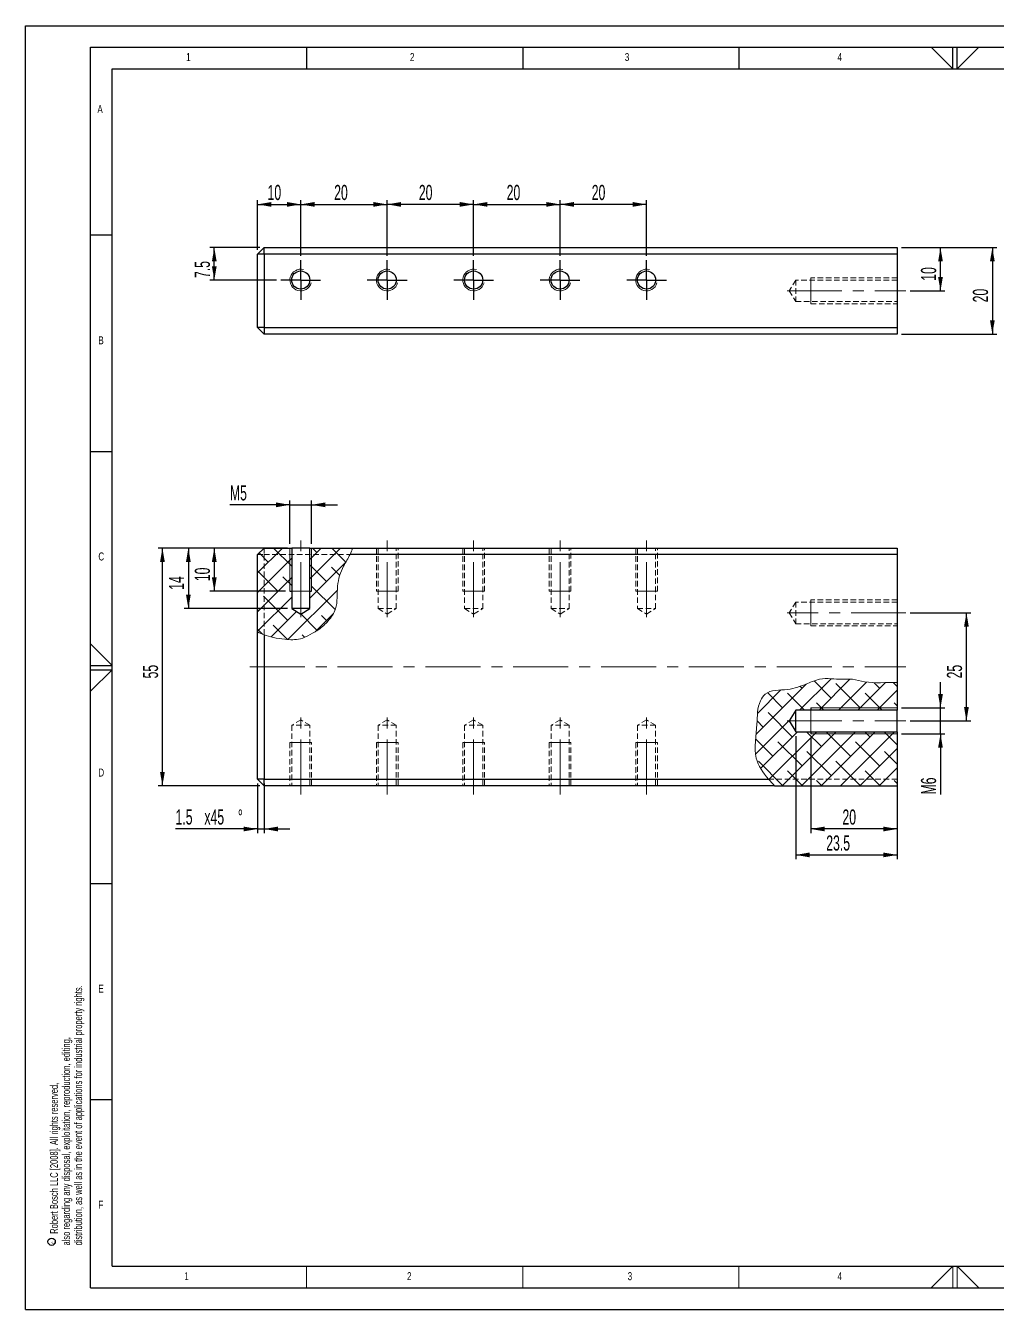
# Paper-space layout 'Sheet3' of a CAD drawing. Header units: millimetres. Extents: x 0 to 420, y 0 to 297.
# Drawn here: x 0 to 225, y 0 to 297 of the extents above; entities that cross this region are included whole.
import ezdxf

# ---------------------------------------------------------------- set-up
doc = ezdxf.new("R2010")
doc.units = ezdxf.units.MM
doc.linetypes.add('CENTERX2', pattern=[20.32, 12.7, -2.54, 2.54, -2.54])
doc.linetypes.add('HIDDEN', pattern=[1.905, 1.27, -0.635])
doc.layers.add('FORMAT', color=7, linetype='Continuous')
doc.layers.add('SLD-0', color=7, linetype='Continuous')
doc.styles.add('SLDTEXTSTYLE0', font='TXT', dxfattribs={"width": 0.75})
doc.styles.add('SLDTEXTSTYLE1', font='TXT', dxfattribs={"width": 0.605})
doc.dimstyles.new('SLDDIMSTYLE0', dxfattribs={"dimtxt": 3.5, "dimasz": 3.2, "dimexe": 0, "dimexo": 0.0625, "dimgap": 0.875, "dimtad": 1, "dimdec": 1, "dimrnd": 1e-09, "dimzin": 12, "dimdsep": 46, "dimtxsty": 'SLDTEXTSTYLE1', "dimsah": 1, "dimcen": 0.09, "dimadec": 0, "dimazin": 3, "dimtfac": 1, "dimtdec": 1, "dimtofl": 0, "dimtmove": 0, "dimatfit": 3, "dimfxl": 0, "dimfrac": 2, "dimtolj": 1, "dimtzin": 12, "dimarcsym": 0})
doc.dimstyles.new('SLDDIMSTYLE1', dxfattribs={"dimtxt": 3.5, "dimasz": 3.2, "dimexe": 0, "dimexo": 0.0625, "dimgap": 0.875, "dimtad": 1, "dimdec": 1, "dimrnd": 1e-09, "dimzin": 12, "dimdsep": 46, "dimtxsty": 'SLDTEXTSTYLE1', "dimsah": 1, "dimcen": 0.09, "dimadec": 0, "dimazin": 3, "dimtfac": 1, "dimtdec": 1, "dimtmove": 0, "dimatfit": 0, "dimfxl": 0, "dimfrac": 2, "dimtolj": 1, "dimtzin": 12, "dimarcsym": 0})

# ---------------------------------------------------------------- blocks, each defined once
blk = doc.blocks.new('SW_NOTE_0_2')
at = {"layer": 'SLD-0', "color": 0}
blk.add_circle((-1.07, 0.48), 0.846, dxfattribs=at)
at = {"layer": 'SLD-0', "color": 0, "insert": (-1.29, 0), "char_height": 1, "attachment_point": 1, "rotation": 90, "style": 'SLDTEXTSTYLE1'}
blk.add_mtext('c', dxfattribs=at)
blk = doc.blocks.new('_D_19')
at = {"layer": 'SLD-0'}
for p, q in [((53.64, 245.15), (53.64, 256.65)), ((53.64, 255.65), (63.64, 255.65)), ((63.64, 243.75), (63.64, 256.65))]:
    blk.add_line(p, q, dxfattribs=at)
for points in [[(53.64, 255.65), (56.84, 255.1), (56.84, 256.2)], [(63.64, 255.65), (60.44, 256.2), (60.44, 255.1)]]:
    blk.add_solid(points, dxfattribs=at)
at = {"layer": 'SLD-0', "insert": (55.96, 260.16), "char_height": 3.5, "attachment_point": 1, "style": 'SLDTEXTSTYLE1'}
blk.add_mtext('10', dxfattribs=at)
blk = doc.blocks.new('_D_20')
at = {"layer": 'SLD-0'}
for p, q in [((63.64, 243.75), (63.64, 256.65)), ((63.64, 255.65), (83.64, 255.65)), ((83.64, 243.75), (83.64, 256.65))]:
    blk.add_line(p, q, dxfattribs=at)
for points in [[(63.64, 255.65), (66.84, 255.1), (66.84, 256.2)], [(83.64, 255.65), (80.44, 256.2), (80.44, 255.1)]]:
    blk.add_solid(points, dxfattribs=at)
at = {"layer": 'SLD-0', "insert": (71.37, 260.16), "char_height": 3.5, "attachment_point": 1, "style": 'SLDTEXTSTYLE1'}
blk.add_mtext('20', dxfattribs=at)
blk = doc.blocks.new('_D_21')
at = {"layer": 'SLD-0'}
for p, q in [((83.64, 243.75), (83.64, 256.65)), ((103.64, 255.65), (83.64, 255.65)), ((103.64, 243.75), (103.64, 256.65))]:
    blk.add_line(p, q, dxfattribs=at)
for points in [[(83.64, 255.65), (86.84, 255.1), (86.84, 256.2)], [(103.64, 255.65), (100.44, 256.2), (100.44, 255.1)]]:
    blk.add_solid(points, dxfattribs=at)
at = {"layer": 'SLD-0', "insert": (90.96, 260.16), "char_height": 3.5, "attachment_point": 1, "style": 'SLDTEXTSTYLE1'}
blk.add_mtext('20', dxfattribs=at)
blk = doc.blocks.new('_D_22')
at = {"layer": 'SLD-0'}
for p, q in [((103.64, 243.75), (103.64, 256.65)), ((103.64, 255.65), (123.64, 255.65)), ((123.64, 243.75), (123.64, 256.65))]:
    blk.add_line(p, q, dxfattribs=at)
for points in [[(103.64, 255.65), (106.84, 255.1), (106.84, 256.2)], [(123.64, 255.65), (120.44, 256.2), (120.44, 255.1)]]:
    blk.add_solid(points, dxfattribs=at)
at = {"layer": 'SLD-0', "insert": (111.28, 260.16), "char_height": 3.5, "attachment_point": 1, "style": 'SLDTEXTSTYLE1'}
blk.add_mtext('20', dxfattribs=at)
blk = doc.blocks.new('_D_23')
at = {"layer": 'SLD-0'}
for p, q in [((123.64, 243.75), (123.64, 256.65)), ((143.64, 255.65), (123.64, 255.65)), ((143.64, 243.75), (143.64, 256.65))]:
    blk.add_line(p, q, dxfattribs=at)
for points in [[(123.64, 255.65), (126.84, 255.1), (126.84, 256.2)], [(143.64, 255.65), (140.44, 256.2), (140.44, 255.1)]]:
    blk.add_solid(points, dxfattribs=at)
at = {"layer": 'SLD-0', "insert": (130.96, 260.16), "char_height": 3.5, "attachment_point": 1, "style": 'SLDTEXTSTYLE1'}
blk.add_mtext('20', dxfattribs=at)
blk = doc.blocks.new('_D_24')
at = {"layer": 'SLD-0'}
for p, q in [((54.14, 245.65), (42.64, 245.65)), ((43.64, 238.15), (43.64, 245.65)), ((58.04, 238.15), (42.64, 238.15))]:
    blk.add_line(p, q, dxfattribs=at)
for points in [[(43.64, 245.65), (43.09, 242.45), (44.19, 242.45)], [(43.64, 238.15), (44.19, 241.35), (43.09, 241.35)]]:
    blk.add_solid(points, dxfattribs=at)
at = {"layer": 'SLD-0', "insert": (39.13, 238.61), "char_height": 3.5, "attachment_point": 1, "rotation": 90, "style": 'SLDTEXTSTYLE1'}
blk.add_mtext('7.5', dxfattribs=at)
blk = doc.blocks.new('_D_25')
at = {"layer": 'SLD-0'}
for p, q in [((202.64, 245.65), (224.64, 245.65)), ((223.64, 245.65), (223.64, 225.65)), ((202.64, 225.65), (224.64, 225.65))]:
    blk.add_line(p, q, dxfattribs=at)
for points in [[(223.64, 245.65), (223.09, 242.45), (224.19, 242.45)], [(223.64, 225.65), (224.19, 228.85), (223.09, 228.85)]]:
    blk.add_solid(points, dxfattribs=at)
at = {"layer": 'SLD-0', "insert": (219.13, 232.98), "char_height": 3.5, "attachment_point": 1, "rotation": 90, "style": 'SLDTEXTSTYLE1'}
blk.add_mtext('20', dxfattribs=at)
blk = doc.blocks.new('_D_26')
at = {"layer": 'SLD-0'}
for p, q in [((202.64, 245.65), (212.64, 245.65)), ((211.64, 235.65), (211.64, 245.65)), ((204.64, 235.65), (212.64, 235.65))]:
    blk.add_line(p, q, dxfattribs=at)
for points in [[(211.64, 245.65), (211.09, 242.45), (212.19, 242.45)], [(211.64, 235.65), (212.19, 238.85), (211.09, 238.85)]]:
    blk.add_solid(points, dxfattribs=at)
at = {"layer": 'SLD-0', "insert": (207.13, 237.98), "char_height": 3.5, "attachment_point": 1, "rotation": 90, "style": 'SLDTEXTSTYLE1'}
blk.add_mtext('10', dxfattribs=at)
blk = doc.blocks.new('SW_CENTERMARKSYMBOL_4')
at = {"layer": 'SLD-0', "color": 0}
for p, q in [((0, 2.5), (0, 4.6)), ((-2.5, 0), (-4.6, 0)), ((0, 0), (-2.5, 0)), ((0, 0), (0, 2.5)), ((0, 0), (0, -2.5)), ((0, 0), (2.5, 0)), ((2.5, 0), (4.6, 0)), ((0, -2.5), (0, -4.6))]:
    blk.add_line(p, q, dxfattribs=at)
blk = doc.blocks.new('SW_CENTERMARKSYMBOL_5')
at = {"layer": 'SLD-0', "color": 0}
for p, q in [((0, 2.5), (0, 4.6)), ((-2.5, 0), (-4.6, 0)), ((0, 0), (-2.5, 0)), ((0, 0), (0, 2.5)), ((0, 0), (0, -2.5)), ((0, 0), (2.5, 0)), ((2.5, 0), (4.6, 0)), ((0, -2.5), (0, -4.6))]:
    blk.add_line(p, q, dxfattribs=at)
blk = doc.blocks.new('SW_CENTERMARKSYMBOL_6')
at = {"layer": 'SLD-0', "color": 0}
for p, q in [((0, 2.5), (0, 4.6)), ((-2.5, 0), (-4.6, 0)), ((0, 0), (-2.5, 0)), ((0, 0), (0, 2.5)), ((0, 0), (0, -2.5)), ((0, 0), (2.5, 0)), ((2.5, 0), (4.6, 0)), ((0, -2.5), (0, -4.6))]:
    blk.add_line(p, q, dxfattribs=at)
blk = doc.blocks.new('SW_CENTERMARKSYMBOL_7')
at = {"layer": 'SLD-0', "color": 0}
for p, q in [((0, 2.5), (0, 4.6)), ((-2.5, 0), (-4.6, 0)), ((0, 0), (-2.5, 0)), ((0, 0), (0, 2.5)), ((0, 0), (0, -2.5)), ((0, 0), (2.5, 0)), ((2.5, 0), (4.6, 0)), ((0, -2.5), (0, -4.6))]:
    blk.add_line(p, q, dxfattribs=at)
blk = doc.blocks.new('SW_CENTERMARKSYMBOL_8')
at = {"layer": 'SLD-0', "color": 0}
for p, q in [((0, 2.5), (0, 4.6)), ((-2.5, 0), (-4.6, 0)), ((0, 0), (-2.5, 0)), ((0, 0), (0, 2.5)), ((0, 0), (0, -2.5)), ((0, 0), (2.5, 0)), ((2.5, 0), (4.6, 0)), ((0, -2.5), (0, -4.6))]:
    blk.add_line(p, q, dxfattribs=at)
blk = doc.blocks.new('_D_27')
at = {"layer": 'SLD-0'}
for p, q in [((61.14, 177.14), (61.14, 187.14)), ((66.14, 177.14), (66.14, 187.14)), ((61.14, 186.14), (47.25, 186.14)), ((61.14, 186.14), (66.14, 186.14)), ((66.14, 186.14), (72.14, 186.14))]:
    blk.add_line(p, q, dxfattribs=at)
for points in [[(61.14, 186.14), (57.94, 186.69), (57.94, 185.59)], [(66.14, 186.14), (69.34, 185.59), (69.34, 186.69)]]:
    blk.add_solid(points, dxfattribs=at)
at = {"layer": 'SLD-0', "insert": (47.25, 190.65), "char_height": 3.5, "attachment_point": 1, "style": 'SLDTEXTSTYLE1'}
blk.add_mtext('M5', dxfattribs=at)
blk = doc.blocks.new('_D_28')
at = {"layer": 'SLD-0'}
for p, q in [((211.64, 139.14), (211.64, 145.14)), ((202.64, 139.14), (212.64, 139.14)), ((211.64, 133.14), (211.64, 139.14)), ((202.64, 133.14), (212.64, 133.14)), ((211.64, 133.14), (211.64, 119.12))]:
    blk.add_line(p, q, dxfattribs=at)
for points in [[(211.64, 139.14), (212.19, 142.34), (211.09, 142.34)], [(211.64, 133.14), (211.09, 129.94), (212.19, 129.94)]]:
    blk.add_solid(points, dxfattribs=at)
at = {"layer": 'SLD-0', "insert": (207.13, 119.12), "char_height": 3.5, "attachment_point": 1, "rotation": 90, "style": 'SLDTEXTSTYLE1'}
blk.add_mtext('M6', dxfattribs=at)
blk = doc.blocks.new('_D_29')
at = {"layer": 'SLD-0'}
for p, q in [((181.64, 132.14), (181.64, 110.14)), ((201.64, 132.14), (201.64, 110.14)), ((201.64, 111.14), (181.64, 111.14))]:
    blk.add_line(p, q, dxfattribs=at)
for points in [[(181.64, 111.14), (184.84, 110.59), (184.84, 111.69)], [(201.64, 111.14), (198.44, 111.69), (198.44, 110.59)]]:
    blk.add_solid(points, dxfattribs=at)
at = {"layer": 'SLD-0', "insert": (188.96, 115.65), "char_height": 3.5, "attachment_point": 1, "style": 'SLDTEXTSTYLE1'}
blk.add_mtext('20', dxfattribs=at)
blk = doc.blocks.new('_D_30')
at = {"layer": 'SLD-0'}
for p, q in [((178.14, 132.64), (178.14, 104.14)), ((201.64, 120.14), (201.64, 104.14)), ((178.14, 105.14), (201.64, 105.14))]:
    blk.add_line(p, q, dxfattribs=at)
for points in [[(178.14, 105.14), (181.34, 104.59), (181.34, 105.69)], [(201.64, 105.14), (198.44, 105.69), (198.44, 104.59)]]:
    blk.add_solid(points, dxfattribs=at)
at = {"layer": 'SLD-0', "insert": (185.21, 109.65), "char_height": 3.5, "attachment_point": 1, "style": 'SLDTEXTSTYLE1'}
blk.add_mtext('23.5', dxfattribs=at)
blk = doc.blocks.new('_D_31')
at = {"layer": 'SLD-0'}
for p, q in [((204.64, 161.14), (218.64, 161.14)), ((217.64, 136.14), (217.64, 161.14)), ((204.64, 136.14), (218.64, 136.14))]:
    blk.add_line(p, q, dxfattribs=at)
for points in [[(217.64, 161.14), (217.09, 157.94), (218.19, 157.94)], [(217.64, 136.14), (218.19, 139.34), (217.09, 139.34)]]:
    blk.add_solid(points, dxfattribs=at)
at = {"layer": 'SLD-0', "insert": (213.13, 145.97), "char_height": 3.5, "attachment_point": 1, "rotation": 90, "style": 'SLDTEXTSTYLE1'}
blk.add_mtext('25', dxfattribs=at)
blk = doc.blocks.new('_D_32')
at = {"layer": 'SLD-0'}
for p, q in [((60.14, 176.14), (42.64, 176.14)), ((43.64, 176.14), (43.64, 166.14)), ((60.14, 166.14), (42.64, 166.14))]:
    blk.add_line(p, q, dxfattribs=at)
for points in [[(43.64, 176.14), (43.09, 172.94), (44.19, 172.94)], [(43.64, 166.14), (44.19, 169.34), (43.09, 169.34)]]:
    blk.add_solid(points, dxfattribs=at)
at = {"layer": 'SLD-0', "insert": (39.13, 168.47), "char_height": 3.5, "attachment_point": 1, "rotation": 90, "style": 'SLDTEXTSTYLE1'}
blk.add_mtext('10', dxfattribs=at)
blk = doc.blocks.new('_D_33')
at = {"layer": 'SLD-0'}
for p, q in [((60.54, 176.14), (36.64, 176.14)), ((37.64, 176.14), (37.64, 162.14)), ((60.54, 162.14), (36.64, 162.14))]:
    blk.add_line(p, q, dxfattribs=at)
for points in [[(37.64, 176.14), (37.09, 172.94), (38.19, 172.94)], [(37.64, 162.14), (38.19, 165.34), (37.09, 165.34)]]:
    blk.add_solid(points, dxfattribs=at)
at = {"layer": 'SLD-0', "insert": (33.13, 166.47), "char_height": 3.5, "attachment_point": 1, "rotation": 90, "style": 'SLDTEXTSTYLE1'}
blk.add_mtext('14', dxfattribs=at)
blk = doc.blocks.new('_D_34')
at = {"layer": 'SLD-0'}
for p, q in [((54.14, 176.14), (30.64, 176.14)), ((31.64, 121.14), (31.64, 176.14)), ((54.14, 121.14), (30.64, 121.14))]:
    blk.add_line(p, q, dxfattribs=at)
for points in [[(31.64, 176.14), (31.09, 172.94), (32.19, 172.94)], [(31.64, 121.14), (32.19, 124.34), (31.09, 124.34)]]:
    blk.add_solid(points, dxfattribs=at)
at = {"layer": 'SLD-0', "insert": (27.13, 145.97), "char_height": 3.5, "attachment_point": 1, "rotation": 90, "style": 'SLDTEXTSTYLE1'}
blk.add_mtext('55', dxfattribs=at)
blk = doc.blocks.new('_D_35')
at = {"layer": 'SLD-0'}
for p, q in [((53.64, 121.64), (53.64, 110.14)), ((55.14, 121.64), (55.14, 110.14)), ((53.64, 111.14), (34.67, 111.14)), ((53.64, 111.14), (55.14, 111.14)), ((55.14, 111.14), (61.14, 111.14))]:
    blk.add_line(p, q, dxfattribs=at)
for points in [[(53.64, 111.14), (50.44, 111.69), (50.44, 110.59)], [(55.14, 111.14), (58.34, 110.59), (58.34, 111.69)]]:
    blk.add_solid(points, dxfattribs=at)
at = {"layer": 'SLD-0', "char_height": 3.5, "attachment_point": 1, "style": 'SLDTEXTSTYLE1'}
for s, insert in [('1.5', (34.67, 115.66)), ('x45', (41.35, 115.66)), ('%%d', (49.1, 115.65))]:
    blk.add_mtext(s, dxfattribs=dict(at, insert=insert))

psp = doc.layouts.new('Sheet3')

# ---------------------------------------------------------------- hatches: boundary and pattern name
at = {"linetype": 'Continuous', "lineweight": 18}
h = psp.add_hatch(dxfattribs=at)
h.set_pattern_fill('ANSI38', angle=3e-322, style=0)
edge = h.paths.add_edge_path(flags=0)
edge.add_line((65.74, 176.14), (65.74, 162.14))
edge.add_line((65.74, 162.14), (63.64, 160.88))
edge.add_line((63.64, 160.88), (61.54, 162.14))
edge.add_line((61.54, 162.14), (61.54, 176.14))
edge.add_line((61.54, 176.14), (55.14, 176.14))
edge.add_line((55.14, 176.14), (53.64, 174.64))
edge.add_line((53.64, 174.64), (53.64, 156.72))
edge.add_spline(control_points=[(53.64, 156.72), (54.83, 156.18), (56.89, 155.4), (60.25, 154.98), (63.26, 154.79), (65.79, 156.09), (68.03, 157.36), (70.14, 159.28), (72.35, 162.58), (71.8, 167.24), (73.1, 171.53), (74.92, 174.18), (75.46, 175.63), (75.62, 176.14)], knot_values=[0.022422, 0.022422, 0.022422, 0.022422, 0.054433, 0.076657, 0.105981, 0.126403, 0.145394, 0.169603, 0.196275, 0.239622, 0.279553, 0.304559, 0.317905, 0.317905, 0.317905, 0.317905], weights=[1, 1, 1, 1, 1, 1, 1, 1, 1, 1, 1, 1, 1, 1], degree=3, periodic=0)
edge.add_line((75.62, 176.14), (65.74, 176.14))
h = psp.add_hatch(dxfattribs=at)
h.set_pattern_fill('ANSI38', angle=3e-322, style=0)
edge = h.paths.add_edge_path(flags=0)
edge.add_spline(control_points=[(201.64, 145.05), (199, 145.1), (195.63, 144.61), (191.45, 145.93), (187.97, 145.62), (184.37, 146.31), (180.29, 144.51), (176.3, 143.03), (171.67, 143.48), (169.19, 139.77), (169.39, 134.62), (167.88, 127.19), (171.34, 123.11), (173.26, 121.14)], knot_values=[0.571802, 0.571802, 0.571802, 0.571802, 0.628301, 0.64904, 0.666326, 0.704964, 0.72651, 0.762546, 0.801038, 0.814868, 0.85499, 0.912957, 0.970625, 0.970625, 0.970625, 0.970625], weights=[1, 1, 1, 1, 1, 1, 1, 1, 1, 1, 1, 1, 1, 1], degree=3, periodic=0)
edge.add_line((173.26, 121.14), (201.64, 121.14))
edge.add_line((201.64, 121.14), (201.64, 133.64))
edge.add_line((201.64, 133.64), (178.14, 133.64))
edge.add_line((178.14, 133.64), (176.64, 136.14))
edge.add_line((176.64, 136.14), (178.14, 138.64))
edge.add_line((178.14, 138.64), (201.64, 138.64))
edge.add_line((201.64, 138.64), (201.64, 145.05))

# ---------------------------------------------------------------- linework, layer by layer
at = {"color": 7, "linetype": 'Continuous', "lineweight": 25}
for p, q in [((55.14, 245.65), (53.64, 244.15)), ((55.14, 244.15), (53.64, 244.15)), ((53.64, 227.15), (53.64, 244.15)), ((55.14, 244.15), (55.14, 245.65)), ((55.14, 245.65), (201.64, 245.65)), ((201.64, 244.15), (55.14, 244.15)), ((55.14, 244.15), (55.14, 227.15)), ((201.64, 245.65), (201.64, 244.15)), ((201.64, 244.15), (201.64, 227.15)), ((53.64, 227.15), (55.14, 225.65)), ((55.14, 227.15), (53.64, 227.15)), ((55.14, 227.15), (201.64, 227.15)), ((55.14, 227.15), (55.14, 225.65)), ((201.64, 227.15), (201.64, 225.65)), ((201.64, 225.65), (55.14, 225.65)), ((55.14, 176.14), (53.64, 174.64)), ((55.14, 176.14), (61.54, 176.14)), ((61.54, 176.14), (61.54, 162.14)), ((65.74, 176.14), (61.54, 176.14)), ((65.74, 162.14), (65.74, 176.14)), ((65.74, 176.14), (75.62, 176.14)), ((75.62, 176.14), (201.64, 176.14)), ((201.64, 176.14), (201.64, 174.64)), ((53.64, 156.72), (53.64, 174.64)), ((201.64, 174.64), (75.04, 174.64)), ((201.64, 174.64), (201.64, 145.05)), ((61.14, 166.14), (61.54, 166.14)), ((65.74, 166.14), (66.14, 166.14)), ((61.54, 162.14), (63.64, 160.88)), ((65.74, 162.14), (61.54, 162.14)), ((63.64, 160.88), (65.74, 162.14)), ((53.64, 122.64), (53.64, 156.72)), ((55.14, 156.09), (55.14, 122.64)), ((201.64, 145.05), (201.64, 138.64)), ((178.14, 138.64), (176.64, 136.14)), ((201.64, 138.64), (178.14, 138.64)), ((178.14, 133.64), (178.14, 138.64)), ((181.64, 139.14), (181.64, 138.64)), ((201.64, 133.64), (201.64, 138.64)), ((176.64, 136.14), (178.14, 133.64)), ((178.14, 133.64), (201.64, 133.64)), ((181.64, 133.64), (181.64, 133.14)), ((201.64, 133.64), (201.64, 121.14)), ((55.14, 122.64), (53.64, 122.64)), ((55.14, 121.14), (53.64, 122.64)), ((55.14, 122.64), (171.87, 122.64)), ((55.14, 121.14), (55.14, 122.64)), ((173.26, 121.14), (55.14, 121.14)), ((173.26, 121.14), (201.64, 121.14))]:
    psp.add_line(p, q, dxfattribs=at)
at = {"color": 7, "linetype": 'HIDDEN', "lineweight": 18}
for p, q in [((178.14, 238.15), (176.64, 235.65)), ((178.14, 238.15), (178.14, 233.15)), ((201.64, 238.15), (178.14, 238.15)), ((201.64, 238.65), (181.64, 238.65)), ((176.64, 235.65), (178.14, 233.15)), ((178.14, 233.15), (201.64, 233.15)), ((181.64, 232.65), (181.64, 232.67)), ((181.64, 232.65), (201.64, 232.65)), ((55.14, 176.14), (55.14, 174.64)), ((81.14, 176.14), (81.14, 166.14)), ((81.54, 176.14), (81.54, 162.14)), ((85.74, 162.14), (85.74, 176.14)), ((86.14, 166.14), (86.14, 176.14)), ((101.14, 176.14), (101.14, 166.14)), ((101.54, 176.14), (101.54, 162.14)), ((105.74, 162.14), (105.74, 176.14)), ((106.14, 166.14), (106.14, 176.14)), ((121.14, 176.14), (121.14, 166.14)), ((121.54, 176.14), (121.54, 162.14)), ((125.74, 162.14), (125.74, 176.14)), ((126.14, 166.14), (126.14, 176.14)), ((141.14, 176.14), (141.14, 166.14)), ((141.54, 176.14), (141.54, 162.14)), ((145.74, 162.14), (145.74, 176.14)), ((146.14, 166.14), (146.14, 176.14)), ((53.64, 174.64), (55.14, 174.64)), ((55.14, 156.09), (55.14, 174.64)), ((55.14, 174.64), (75.04, 174.64)), ((86.14, 166.14), (86.05, 166.14)), ((106.14, 166.14), (106.05, 166.14)), ((126.14, 166.14), (126.05, 166.14)), ((146.14, 166.14), (146.05, 166.14)), ((178.14, 163.64), (176.64, 161.14)), ((178.14, 163.64), (178.14, 158.64)), ((201.64, 163.64), (178.14, 163.64)), ((201.64, 164.14), (181.64, 164.14)), ((81.54, 162.14), (85.74, 162.14)), ((81.54, 162.14), (83.64, 160.88)), ((83.64, 160.88), (85.74, 162.14)), ((101.54, 162.14), (105.74, 162.14)), ((101.54, 162.14), (103.64, 160.88)), ((103.64, 160.88), (105.74, 162.14)), ((121.54, 162.14), (125.74, 162.14)), ((121.54, 162.14), (123.64, 160.88)), ((123.64, 160.88), (125.74, 162.14)), ((141.54, 162.14), (145.74, 162.14)), ((141.54, 162.14), (143.64, 160.88)), ((143.64, 160.88), (145.74, 162.14)), ((176.64, 161.14), (178.14, 158.64)), ((181.64, 161.14), (181.64, 161.83)), ((178.14, 158.64), (201.64, 158.64)), ((181.64, 158.14), (201.64, 158.14)), ((63.64, 136.4), (61.54, 135.14)), ((65.74, 135.14), (61.54, 135.14)), ((61.54, 135.14), (61.54, 121.14)), ((65.74, 135.14), (63.64, 136.4)), ((65.74, 121.14), (65.74, 135.14)), ((83.64, 136.4), (81.54, 135.14)), ((85.74, 135.14), (81.54, 135.14)), ((81.54, 135.14), (81.54, 121.14)), ((85.74, 135.14), (83.64, 136.4)), ((85.74, 121.14), (85.74, 135.14)), ((103.64, 136.4), (101.54, 135.14)), ((105.74, 135.14), (101.54, 135.14)), ((101.54, 135.14), (101.54, 121.14)), ((105.74, 135.14), (103.64, 136.4)), ((105.74, 121.14), (105.74, 135.14)), ((123.64, 136.4), (121.54, 135.14)), ((125.74, 135.14), (121.54, 135.14)), ((121.54, 135.14), (121.54, 121.14)), ((125.74, 135.14), (123.64, 136.4)), ((125.74, 121.14), (125.74, 135.14)), ((143.64, 136.4), (141.54, 135.14)), ((145.74, 135.14), (141.54, 135.14)), ((141.54, 135.14), (141.54, 121.14)), ((145.74, 135.14), (143.64, 136.4)), ((145.74, 121.14), (145.74, 135.14)), ((61.14, 131.14), (61.14, 121.14)), ((66.14, 131.14), (66.05, 131.14)), ((66.14, 121.14), (66.14, 131.14)), ((81.14, 131.14), (81.14, 121.14)), ((86.14, 131.14), (86.05, 131.14)), ((86.14, 121.14), (86.14, 131.14)), ((101.14, 131.14), (101.14, 121.14)), ((106.14, 131.14), (106.05, 131.14)), ((106.14, 121.14), (106.14, 131.14)), ((121.14, 131.14), (121.14, 121.14)), ((126.14, 131.14), (126.05, 131.14)), ((126.14, 121.14), (126.14, 131.14)), ((141.14, 131.14), (141.14, 121.14)), ((146.14, 131.14), (146.05, 131.14)), ((146.14, 121.14), (146.14, 131.14)), ((201.64, 122.64), (171.87, 122.64))]:
    psp.add_line(p, q, dxfattribs=at)
at = {"color": 7, "linetype": 'Continuous', "lineweight": 18}
for p, q in [((61.14, 176.14), (61.14, 166.14)), ((66.14, 166.14), (66.14, 176.14)), ((201.64, 139.14), (181.64, 139.14)), ((181.64, 133.14), (201.64, 133.14))]:
    psp.add_line(p, q, dxfattribs=at)
at = {"color": 7, "linetype": 'Continuous', "lineweight": 25}
for centre in [(63.64, 238.15), (83.64, 238.15), (103.64, 238.15), (123.64, 238.15), (143.64, 238.15)]:
    psp.add_circle(centre, 2.1, dxfattribs=at)
at = {"color": 7, "linetype": 'Continuous', "lineweight": 18}
for centre in [(63.64, 238.15), (83.64, 238.15), (103.64, 238.15), (123.64, 238.15), (143.64, 238.15)]:
    psp.add_arc(centre, 2.5, 75, 345, dxfattribs=at)
for points, knots in [([(181.64, 232.67), (181.64, 232.83), (181.64, 233.15), (181.64, 233.59), (181.64, 234.15), (181.64, 234.79), (181.64, 235.48), (181.64, 236.17), (181.64, 236.84), (181.64, 237.44), (181.64, 237.95), (181.64, 238.33), (181.64, 238.57), (181.64, 238.65), (181.64, 238.64), (181.64, 238.65)], [0, 0, 0, 0, 0.076923, 0.153846, 0.230769, 0.307692, 0.384615, 0.461538, 0.538462, 0.615385, 0.692308, 0.769231, 0.846154, 0.923077, 1, 1, 1, 1]), ([(55.14, 156.09), (55.85, 155.83), (57.42, 155.33), (60.25, 154.98), (63.26, 154.79), (65.79, 156.09), (68.03, 157.36), (70.14, 159.28), (72.35, 162.58), (71.8, 167.24), (73.1, 171.53), (74.61, 173.73), (75.04, 174.64)], [0.0357272, 0.0357272, 0.0357272, 0.0357272, 0.0544327, 0.0766573, 0.1059814, 0.1264025, 0.1453938, 0.169603, 0.196275, 0.2396215, 0.2795527, 0.3045589, 0.3045589, 0.3045589, 0.3045589]), ([(61.54, 166.14), (61.62, 166.14), (61.87, 166.14), (62.26, 166.14), (62.76, 166.14), (63.34, 166.14), (63.94, 166.14), (64.51, 166.14), (65.01, 166.14), (65.4, 166.14), (65.65, 166.14), (65.74, 166.14), (65.72, 166.14), (65.74, 166.14)], [0, 0, 0, 0, 0.090909, 0.181819, 0.272728, 0.363637, 0.454546, 0.545455, 0.636364, 0.727273, 0.818182, 0.909091, 1, 1, 1, 1]), ([(86.05, 166.14), (85.8, 166.14), (85.4, 166.14), (84.89, 166.14), (84.28, 166.14), (83.64, 166.14), (82.99, 166.14), (82.39, 166.14), (81.87, 166.14), (81.47, 166.14), (81.22, 166.14), (81.14, 166.14), (81.15, 166.14), (81.14, 166.14)], [0, 0, 0, 0, 0.090907, 0.181816, 0.272726, 0.363635, 0.454544, 0.545454, 0.636363, 0.727272, 0.818181, 0.909091, 1, 1, 1, 1]), ([(106.05, 166.14), (105.8, 166.14), (105.4, 166.14), (104.89, 166.14), (104.28, 166.14), (103.64, 166.14), (102.99, 166.14), (102.39, 166.14), (101.87, 166.14), (101.47, 166.14), (101.22, 166.14), (101.14, 166.14), (101.15, 166.14), (101.14, 166.14)], [0, 0, 0, 0, 0.0909091, 0.1818182, 0.2727273, 0.3636364, 0.4545455, 0.5454545, 0.6363636, 0.7272727, 0.8181818, 0.9090909, 1, 1, 1, 1]), ([(126.05, 166.14), (125.8, 166.14), (125.4, 166.14), (124.89, 166.14), (124.28, 166.14), (123.64, 166.14), (122.99, 166.14), (122.39, 166.14), (121.87, 166.14), (121.47, 166.14), (121.22, 166.14), (121.14, 166.14), (121.15, 166.14), (121.14, 166.14)], [0, 0, 0, 0, 0.090905, 0.181815, 0.272724, 0.363634, 0.454543, 0.545453, 0.636362, 0.727272, 0.818181, 0.909091, 1, 1, 1, 1]), ([(146.05, 166.14), (145.8, 166.14), (145.4, 166.14), (144.89, 166.14), (144.28, 166.14), (143.64, 166.14), (142.99, 166.14), (142.39, 166.14), (141.87, 166.14), (141.47, 166.14), (141.22, 166.14), (141.14, 166.14), (141.15, 166.14), (141.14, 166.14)], [0, 0, 0, 0, 0.0909044, 0.1818139, 0.2727235, 0.363633, 0.4545426, 0.5454522, 0.6363617, 0.7272713, 0.8181809, 0.9090904, 1, 1, 1, 1]), ([(181.64, 161.83), (181.64, 162.49), (181.64, 163.07), (181.64, 163.55), (181.64, 163.89), (181.64, 164.09), (181.64, 164.14), (181.64, 164.13), (181.64, 164.14)], [0, 0, 0, 0, 0.173891, 0.347781, 0.521672, 0.695563, 0.869453, 1, 1, 1, 1]), ([(181.64, 158.14), (181.64, 158.19), (181.64, 158.39), (181.64, 158.73), (181.64, 159.21), (181.64, 159.79), (181.64, 160.45), (181.64, 161.14), (181.64, 160.91), (181.64, 161.14)], [0, 0, 0, 0, 0.111208, 0.25934, 0.407472, 0.555604, 0.703736, 0.851868, 1, 1, 1, 1]), ([(201.64, 145.05), (199, 145.1), (195.63, 144.61), (191.45, 145.93), (187.97, 145.62), (184.37, 146.31), (180.29, 144.51), (176.3, 143.03), (171.67, 143.48), (169.19, 139.77), (169.39, 134.62), (168.02, 127.88), (170.55, 124.15), (171.87, 122.64)], [0.5718015, 0.5718015, 0.5718015, 0.5718015, 0.6283009, 0.6490398, 0.6663256, 0.7049645, 0.7265103, 0.7625462, 0.8010376, 0.8148677, 0.8549899, 0.9129571, 0.956154, 0.956154, 0.956154, 0.956154]), ([(181.64, 138.64), (181.64, 138.55), (181.64, 138.31), (181.64, 137.91), (181.64, 137.39), (181.64, 136.79), (181.64, 136.14), (181.64, 135.49), (181.64, 134.89), (181.64, 134.37), (181.64, 133.98), (181.64, 133.73), (181.64, 133.64), (181.64, 133.66), (181.64, 133.64)], [0, 0, 0, 0, 0.083333, 0.166667, 0.25, 0.333333, 0.416667, 0.5, 0.583333, 0.666667, 0.75, 0.833333, 0.916667, 1, 1, 1, 1]), ([(66.05, 131.14), (65.8, 131.14), (65.4, 131.14), (64.89, 131.14), (64.28, 131.14), (63.64, 131.14), (62.99, 131.14), (62.39, 131.14), (61.87, 131.14), (61.47, 131.14), (61.22, 131.14), (61.14, 131.14), (61.15, 131.14), (61.14, 131.14)], [0, 0, 0, 0, 0.090908, 0.181817, 0.272726, 0.363636, 0.454545, 0.545454, 0.636363, 0.727272, 0.818182, 0.909091, 1, 1, 1, 1]), ([(86.05, 131.14), (85.8, 131.14), (85.4, 131.14), (84.89, 131.14), (84.28, 131.14), (83.64, 131.14), (82.99, 131.14), (82.39, 131.14), (81.87, 131.14), (81.47, 131.14), (81.22, 131.14), (81.14, 131.14), (81.15, 131.14), (81.14, 131.14)], [0, 0, 0, 0, 0.090907, 0.181816, 0.272726, 0.363635, 0.454544, 0.545454, 0.636363, 0.727272, 0.818181, 0.909091, 1, 1, 1, 1]), ([(106.05, 131.14), (105.8, 131.14), (105.4, 131.14), (104.89, 131.14), (104.28, 131.14), (103.64, 131.14), (102.99, 131.14), (102.39, 131.14), (101.87, 131.14), (101.47, 131.14), (101.22, 131.14), (101.14, 131.14), (101.15, 131.14), (101.14, 131.14)], [0, 0, 0, 0, 0.0909091, 0.1818182, 0.2727273, 0.3636364, 0.4545455, 0.5454545, 0.6363636, 0.7272727, 0.8181818, 0.9090909, 1, 1, 1, 1]), ([(126.05, 131.14), (125.8, 131.14), (125.4, 131.14), (124.89, 131.14), (124.28, 131.14), (123.64, 131.14), (122.99, 131.14), (122.39, 131.14), (121.87, 131.14), (121.47, 131.14), (121.22, 131.14), (121.14, 131.14), (121.15, 131.14), (121.14, 131.14)], [0, 0, 0, 0, 0.090905, 0.181815, 0.272724, 0.363634, 0.454543, 0.545453, 0.636362, 0.727272, 0.818181, 0.909091, 1, 1, 1, 1]), ([(146.05, 131.14), (145.8, 131.14), (145.4, 131.14), (144.89, 131.14), (144.28, 131.14), (143.64, 131.14), (142.99, 131.14), (142.39, 131.14), (141.87, 131.14), (141.47, 131.14), (141.22, 131.14), (141.14, 131.14), (141.15, 131.14), (141.14, 131.14)], [0, 0, 0, 0, 0.0909044, 0.1818139, 0.2727235, 0.363633, 0.4545426, 0.5454522, 0.6363617, 0.7272713, 0.8181809, 0.9090904, 1, 1, 1, 1])]:
    psp.add_open_spline(points, degree=3, knots=knots, dxfattribs=at)
for points in [[(75.04, 174.64), (75.28, 175.13), (75.47, 175.63), (75.62, 176.14)], [(53.64, 156.72), (54.13, 156.49), (54.63, 156.28), (55.14, 156.09)], [(171.87, 122.64), (172.31, 122.13), (172.78, 121.63), (173.26, 121.14)]]:
    psp.add_open_spline(points, degree=3, dxfattribs=at)
at = {"layer": 'FORMAT'}
for p, q in [((20, 248.5), (15, 248.5)), ((15, 198.5), (20, 198.5)), ((15, 98.5), (20, 98.5)), ((20, 48.5), (15, 48.5))]:
    psp.add_line(p, q, dxfattribs=at)
at = {"layer": 'SLD-0'}
for p, q in [((0, 0), (0, 297)), ((0, 297), (420, 297)), ((15, 292), (415, 292)), ((15, 5), (15, 292)), ((65, 292), (65, 287)), ((115, 292), (115, 287)), ((165, 292), (165, 287)), ((209.49, 292), (214.5, 287)), ((214.5, 287), (214.5, 292)), ((215.5, 287), (215.5, 292)), ((20, 10), (20, 287)), ((20, 287), (410, 287)), ((20, 149), (15, 153.98)), ((15, 149), (20, 149)), ((15, 148), (20, 148)), ((20, 10), (410, 10)), ((15, 5), (415, 5)), ((0, 0), (420, 0))]:
    psp.add_line(p, q, dxfattribs=at)
at = {"layer": 'SLD-0', "color": 7, "linetype": 'Continuous', "lineweight": 18}
for p, q in [((220.51, 292), (215.5, 287)), ((20, 148), (15, 143.02)), ((65, 5), (65, 10)), ((115, 5), (115, 10)), ((165, 5), (165, 10)), ((209.49, 5), (214.5, 10)), ((214.5, 10), (214.5, 5)), ((215.5, 10), (215.5, 5)), ((220.51, 5), (215.5, 10))]:
    psp.add_line(p, q, dxfattribs=at)
at = {"layer": 'SLD-0', "linetype": 'CENTERX2', "lineweight": 18}
for p, q in [((176.14, 235.65), (203.64, 235.65)), ((63.64, 160.14), (63.64, 178.14)), ((83.64, 160.14), (83.64, 178.14)), ((103.64, 160.14), (103.64, 178.14)), ((123.64, 160.14), (123.64, 178.14)), ((143.64, 160.14), (143.64, 178.14)), ((203.64, 161.14), (176.14, 161.14)), ((51.86, 148.64), (203.64, 148.64)), ((63.64, 119.14), (63.64, 137.14)), ((83.64, 119.14), (83.64, 137.14)), ((103.64, 119.14), (103.64, 137.14)), ((123.64, 119.14), (123.64, 137.14)), ((143.64, 119.14), (143.64, 137.14)), ((176.14, 136.14), (203.64, 136.14))]:
    psp.add_line(p, q, dxfattribs=at)

# ---------------------------------------------------------------- block references
at = {"layer": 'SLD-0'}
for name, p in [('SW_CENTERMARKSYMBOL_8', (63.64, 238.15)), ('SW_CENTERMARKSYMBOL_7', (83.64, 238.15)), ('SW_CENTERMARKSYMBOL_6', (103.64, 238.15)), ('SW_CENTERMARKSYMBOL_5', (123.64, 238.15)), ('SW_CENTERMARKSYMBOL_4', (143.64, 238.15)), ('SW_NOTE_0_2', (7.08, 15.16))]:
    psp.add_blockref(name, p, dxfattribs=at)

# ---------------------------------------------------------------- texts
at = {"layer": 'FORMAT', "char_height": 1.85, "attachment_point": 1, "style": 'SLDTEXTSTYLE0'}
for s, insert in [('1', (37.12, 290.67)), ('2', (88.91, 290.67)), ('3', (138.61, 290.67)), ('4', (187.82, 290.67)), ('A', (16.6, 278.62)), ('B', (16.82, 225.12)), ('C', (16.82, 175.12)), ('D', (16.82, 125.12)), ('E', (16.82, 75.12)), ('F', (16.82, 25.12)), ('1', (36.73, 8.6)), ('2', (88.23, 8.6)), ('3', (139.28, 8.6)), ('4', (187.82, 8.6))]:
    psp.add_mtext(s, dxfattribs=dict(at, insert=insert))
at = {"layer": 'SLD-0', "char_height": 1.8, "attachment_point": 1, "rotation": 90, "style": 'SLDTEXTSTYLE1'}
for s, insert in [('distribution, as well as in the event of applications for industrial property rights.', (11.26, 14.78)), ('also regarding any disposal, exploitation, reproduction, editing,', (8.46, 14.78)), ('Robert Bosch LLC [2008]. All rights reserved,', (5.66, 17.48))]:
    psp.add_mtext(s, dxfattribs=dict(at, insert=insert))

# ---------------------------------------------------------------- dimensions: what is measured, and where the dimension line sits
at = {"layer": 'SLD-0'}
for base, p1, p2, picture, middle in [((63.64, 255.65), (53.64, 244.15), (63.64, 242.75), '_D_19', (58.64, 255.65)), ((83.64, 255.65), (63.64, 242.75), (83.64, 242.75), '_D_20', (74.04, 255.65)), ((83.64, 255.65), (103.64, 242.75), (83.64, 242.75), '_D_21', (93.64, 255.65)), ((123.64, 255.65), (103.64, 242.75), (123.64, 242.75), '_D_22', (113.95, 255.65)), ((123.64, 255.65), (143.64, 242.75), (123.64, 242.75), '_D_23', (133.64, 255.65)), ((201.64, 105.14), (178.14, 133.64), (201.64, 121.14), '_D_30', (189.89, 105.14)), ((181.64, 111.14), (201.64, 133.14), (181.64, 133.14), '_D_29', (191.64, 111.14))]:
    dim = psp.add_linear_dim(base=base, p1=p1, p2=p2, dimstyle='SLDDIMSTYLE0', dxfattribs=at)
    dim.commit()
    dim.dimension.update_dxf_attribs({"geometry": picture, "text_midpoint": middle, "dimtype": 160})
for base, p1, p2, picture, middle in [((43.64, 245.65), (59.04, 238.15), (55.14, 245.65), '_D_24', (43.64, 241.96)), ((223.64, 225.65), (201.64, 245.65), (201.64, 225.65), '_D_25', (223.64, 235.65)), ((211.64, 245.65), (203.64, 235.65), (201.64, 245.65), '_D_26', (211.64, 240.65)), ((31.64, 176.14), (55.14, 121.14), (55.14, 176.14), '_D_34', (31.64, 148.64)), ((37.64, 162.14), (61.54, 176.14), (61.54, 162.14), '_D_33', (37.64, 169.14)), ((43.64, 166.14), (61.14, 176.14), (61.14, 166.14), '_D_32', (43.64, 171.14)), ((217.64, 161.14), (203.64, 136.14), (203.64, 161.14), '_D_31', (217.64, 148.64))]:
    dim = psp.add_linear_dim(base=base, p1=p1, p2=p2, angle=90, dimstyle='SLDDIMSTYLE0', dxfattribs=at)
    dim.commit()
    dim.dimension.update_dxf_attribs({"geometry": picture, "text_midpoint": middle, "dimtype": 160})
for base, p1, p2, text, picture, middle in [((66.14, 186.14), (61.14, 176.14), (66.14, 176.14), 'M5', '_D_27', (50.59, 186.14)), ((55.14, 111.14), (53.64, 122.64), (55.14, 122.64), '<>x45%%d', '_D_35', (42.96, 111.14))]:
    dim = psp.add_linear_dim(base=base, p1=p1, p2=p2, text=text, dimstyle='SLDDIMSTYLE1', dxfattribs=at)
    dim.commit()
    dim.dimension.update_dxf_attribs({"geometry": picture, "text_midpoint": middle, "dimtype": 160})
dim = psp.add_linear_dim(base=(211.64, 139.14), p1=(201.64, 133.14), p2=(201.64, 139.14), angle=90, text='M6', dimstyle='SLDDIMSTYLE1', dxfattribs=at)
dim.commit()
dim.dimension.update_dxf_attribs({"geometry": '_D_28', "text_midpoint": (211.64, 122.46), "dimtype": 160})

doc.saveas('drawing.dxf')
